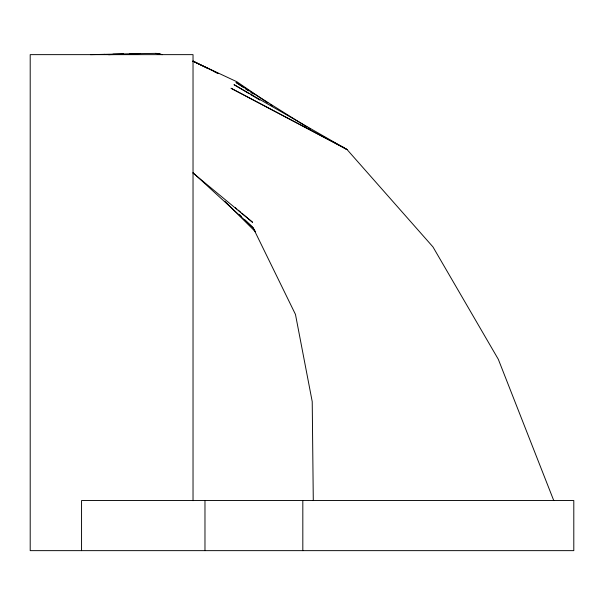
<?xml version="1.0" encoding="UTF-8"?>
<svg xmlns="http://www.w3.org/2000/svg" width="604" height="604" viewBox="0 0 604 604"><rect width="100%" height="100%" fill="white"/><g stroke="black" fill="none" stroke-linecap="round" stroke-linejoin="round"><path stroke-width="0.91" d="M133.59 54.073L136.345 53.998M90.449 54.662L95.349 54.564M94.994 54.549L104.545 54.33M109.437 54.654L117.252 54.473M104.077 54.36L123.548 53.915M112.925 54.156L132.276 53.733M108.131 54.662L109.898 54.624M129.596 53.809L140.03 53.582M136.783 53.665L156.172 53.363L162.597 54.639M162.174 54.624L155.704 53.416L162.046 54.647M207.972 68.554L192.744 61.102L236.927 81.774L267.882 102.944M214.737 71.868L218.127 73.522M193.34 61.185L218.376 73.56M249.339 93.801L234.005 84.643L347.081 149.588L432.962 246.915L498.323 359.32L553.747 500.542M250.954 94.768L259.833 100.075M307.096 127.044L236.005 82.454L243.805 87.701M308.689 128.048L310.29 129.045M245.367 88.75L248.486 90.849M250.826 92.42L253.167 93.998M270.207 104.53L272.525 106.115M192.819 172.857L252.593 222.325L241.819 213.197M235.356 207.716L236.791 208.939M238.233 210.154L240.384 211.981M193.272 172.963L253.091 227.761L254.963 230.962M239.562 214.601L241.585 216.572M244.967 219.864L253.091 227.761L295.469 314.42L312.223 401.615L313.287 500.542M224.748 201.2L255.432 231.762M302.823 500.542L302.823 550.644M204.975 500.542L204.975 550.644M193.031 500.671L193.031 54.639L30.2 54.639L30.2 550.644L573.8 550.644L573.8 500.542L81.555 500.542L81.555 550.644M342.974 147.157L231.015 88.252L347.081 149.588L342.974 147.157"/></g></svg>
